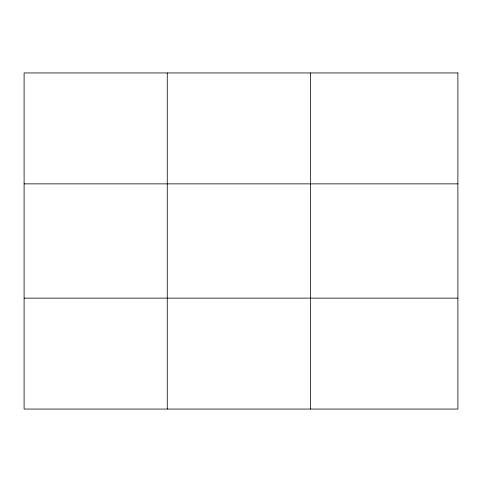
<?xml version="1.0" encoding="UTF-8"?>
<svg xmlns="http://www.w3.org/2000/svg" width="482" height="482" viewBox="0 0 482 482"><rect width="100%" height="100%" fill="white"/><g stroke="black" fill="none" stroke-linecap="round" stroke-linejoin="round"><path stroke-width="0.72" d="M167.254 72.945L167.254 409.055M310.408 72.945L310.408 409.055M24.1 183.865L457.9 183.865M24.1 298.135L457.9 298.135M457.9 72.945L457.9 409.055L24.1 409.055L24.1 72.945L457.9 72.945"/></g></svg>
